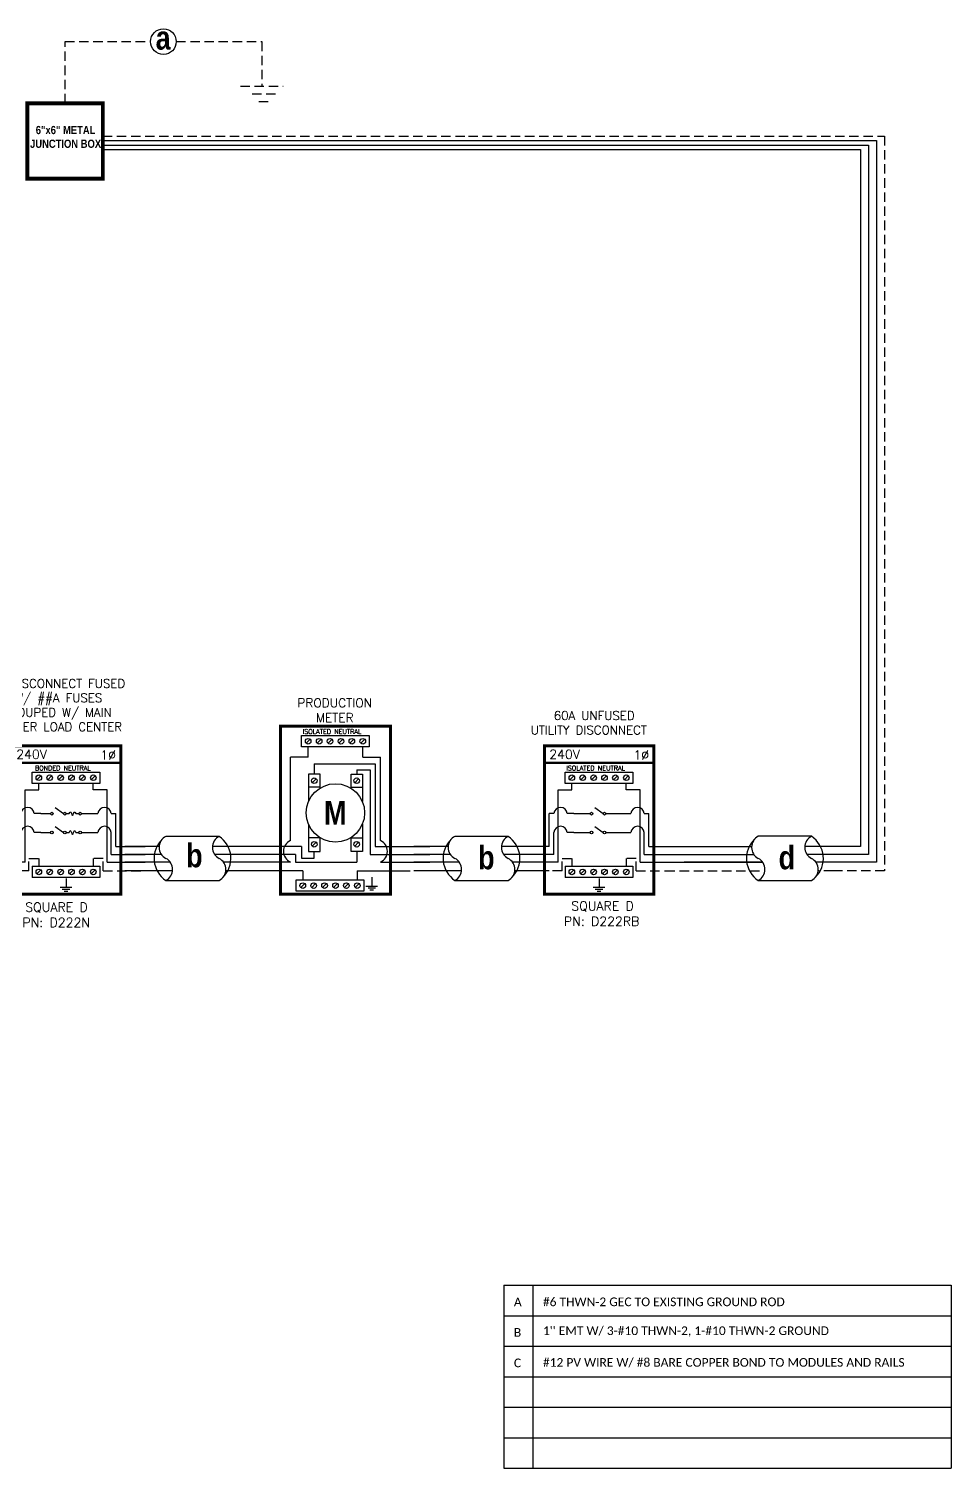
# Model space of a CAD drawing. Header units: feet. Extents: x 21513 to 22293, y 16036 to 16610.
# Drawn here: x 21925 to 22293, y 16036 to 16610 of the extents above; entities that cross this region are included whole.
import ezdxf

# ---------------------------------------------------------------- set-up
doc = ezdxf.new("R2010")
doc.units = ezdxf.units.FT
doc.header["$MEASUREMENT"] = 0
doc.linetypes.add('HIDDEN', pattern=[0.375, 0.25, -0.125])
for name, color, linetype in [('ONE LINE BLOCKS', 7, 'Continuous'), ('TABLES', 7, 'Continuous'), ('TEXT', 7, 'Continuous'), ('Z - TITLEBLOCK TXT', 7, 'Continuous')]:
    doc.layers.add(name, color=color, linetype=linetype)
doc.styles.add('ONE LINE TXT', font='techb___.ttf')
doc.styles.get("Standard").update_dxf_attribs({"font": 'simplex.shx'})

# ---------------------------------------------------------------- blocks, each defined once
blk = doc.blocks.new('*T9')
at = {"linetype": 'ByBlock', "lineweight": -2, "transparency": 16777216}
for p, q in [((0, 0), (178.52, 0)), ((0, 0), (0, -72.97)), ((11.58, 0), (11.58, -72.97)), ((178.52, 0), (178.52, -72.97)), ((0, -12.11), (178.52, -12.11)), ((0, -24.28), (178.52, -24.28)), ((0, -36.46), (178.52, -36.46)), ((0, -48.64), (178.52, -48.64)), ((0, -60.81), (178.52, -60.81)), ((0, -72.97), (178.52, -72.97))]:
    blk.add_line(p, q, dxfattribs=at)
at = {"color": 0, "linetype": 'Continuous', "transparency": 16777216, "char_height": 3.4544, "attachment_point": 7}
for s, insert, width in [('{\\fCalibri|b0|i0|c0;A', (4.06, -8.36), 3.4544), ('{\\fCalibri|b0|i0|c0;#6 THWN-2 GEC TO EXISTING GROUND ROD', (15.65, -8.36), 158.8095), ('{\\fCalibri|b0|i0|c0;B', (4.06, -20.53), 3.4544), ("{\\fCalibri|b0|i0|c0;1'' EMT W/ 3-#10 THWN-2, 1-#10 THWN-2 GROUND", (15.65, -20.53), 158.8095), ('{\\fCalibri|b0|i0|c0;C', (4.06, -32.71), 3.4544), ('{\\fCalibri|b0|i0|c0;#12 PV WIRE W/ #8 BARE COPPER BOND TO MODULES AND RAILS', (15.65, -32.71), 158.8095), ('{\\fCalibri|b0|i0|c0;', (4.06, -44.89), 3.4544), ('{\\fCalibri|b0|i0|c0;', (15.65, -44.89), 158.8095), ('{\\fCalibri|b0|i0|c0;', (4.06, -57.06), 3.4544), ('{\\fCalibri|b0|i0|c0;', (15.65, -57.06), 158.8095), ('{\\fCalibri|b0|i0|c0;', (4.06, -69.22), 3.4544), ('{\\fCalibri|b0|i0|c0;', (15.65, -69.22), 158.8095)]:
    blk.add_mtext(s, dxfattribs=dict(at, insert=insert, width=width))
blk = doc.blocks.new('M_METER PAN')
at = {"color": 253, "linetype": 'Continuous'}
for p, q in [((4.73, 8.02), (4.73, 8.75)), ((8.59, 8.02), (8.59, 8.75)), ((4.73, 8.02), (3.48, 8.02)), ((3.48, 2.14), (3.48, 8.02)), ((8.59, 8.02), (9.84, 8.02)), ((9.84, 2.14), (9.84, 8.02)), ((3.48, 0.61), (0, 0.61)), ((9.84, 0.61), (13.32, 0.61))]:
    blk.add_line(p, q, dxfattribs=at)
at = {"color": 7, "linetype": 'Continuous'}
for p, q in [((5.16, 7.56), (5.16, 6.82)), ((5.16, 7.56), (9.47, 7.56)), ((9.47, 7.56), (9.47, 1.71)), ((4.25, 1.71), (0, 1.71)), ((4.25, 1.71), (4.25, 0.9)), ((5.16, 0.9), (5.16, 1.37)), ((9.47, 1.71), (13.32, 1.71)), ((4.25, 0.9), (5.16, 0.9))]:
    blk.add_line(p, q, dxfattribs=at)
at = {"color": 10, "linetype": 'Continuous'}
for p, q in [((8.16, 7.14), (8.16, 6.82)), ((8.16, 7.14), (9.12, 7.14)), ((9.12, 7.14), (9.12, 1.15)), ((3.83, 1.15), (0, 1.15)), ((3.83, 1.15), (3.83, 0.61)), ((8.16, 1.37), (8.16, 0.61)), ((9.12, 1.15), (13.32, 1.15)), ((3.83, 0.61), (8.16, 0.61))]:
    blk.add_line(p, q, dxfattribs=at)
at = {"color": 1, "linetype": 'Continuous'}
for p, q in [((5.57, 5.9), (4.76, 5.9)), ((7.76, 5.9), (8.56, 5.9)), ((5.57, 2.33), (4.76, 2.33)), ((7.76, 2.33), (8.56, 2.33))]:
    blk.add_line(p, q, dxfattribs=at)
at = {"color": 253, "linetype": 'Continuous'}
for centre, start, end in [((3.82, 1.37), 113.9997, 246.0003), ((9.5, 1.37), 293.9997, 66.0003)]:
    blk.add_arc(centre, 0.835, start, end, dxfattribs=at)
at = {"layer": 'ONE LINE BLOCKS', "lineweight": 50, "const_width": 0.21}
blk.add_lwpolyline([(2.77, -1.65), (2.77, 10.22), (10.55, 10.22), (10.55, -1.65)], close=True, dxfattribs=at)
at = {"layer": 'TEXT', "color": 92, "linetype": 'HIDDEN', "ltscale": 15}
for p, q in [((4.35, 0), (0, 0)), ((4.35, 0), (4.35, -0.65)), ((8.2, 0), (8.2, -0.65)), ((8.2, 0), (13.32, 0))]:
    blk.add_line(p, q, dxfattribs=at)
at = {"layer": 'TEXT', "color": 92, "linetype": 'Continuous', "flags": 128}
for points in [[(9.23, -0.46), (9.23, -1.08)], [(8.81, -1.08), (9.64, -1.08)], [(9.5, -1.23), (8.96, -1.23)], [(9.35, -1.38), (9.1, -1.38)]]:
    blk.add_lwpolyline(points, dxfattribs=at)
at = {"layer": 'TEXT', "linetype": 'Continuous'}
blk.add_circle((6.66, 4.09), 2.06, dxfattribs=at)
at = {"layer": 'Z - TITLEBLOCK TXT', "color": 1, "linetype": 'Continuous'}
for p, q in [((4.27, 8.75), (4.27, 9.55)), ((4.27, 9.55), (9.05, 9.55)), ((9.05, 9.55), (9.05, 8.75)), ((9.05, 8.75), (4.27, 8.75)), ((4.76, 6.82), (4.76, 4.89)), ((5.57, 6.82), (4.76, 6.82)), ((5.57, 5.84), (5.57, 6.82)), ((7.76, 5.84), (7.76, 6.82)), ((7.76, 6.82), (8.56, 6.82)), ((8.56, 6.82), (8.56, 4.89)), ((4.76, 3.3), (4.76, 1.37)), ((8.56, 3.3), (8.56, 1.37)), ((5.57, 1.37), (5.57, 2.35)), ((7.76, 1.37), (7.76, 2.35)), ((4.76, 1.37), (5.57, 1.37)), ((8.56, 1.37), (7.76, 1.37)), ((3.89, -1.45), (3.89, -0.65)), ((3.89, -0.65), (8.66, -0.65)), ((8.66, -0.65), (8.66, -1.45)), ((8.66, -1.45), (3.89, -1.45))]:
    blk.add_line(p, q, dxfattribs=at)
at = {"layer": 'Z - TITLEBLOCK TXT', "color": 4, "linetype": 'Continuous'}
for p, q in [((4.87, 9.29), (4.6, 9.01)), ((5.64, 9.29), (5.37, 9.01)), ((6.42, 9.29), (6.14, 9.01)), ((7.19, 9.29), (6.91, 9.01)), ((7.96, 9.29), (7.68, 9.01)), ((8.73, 9.29), (8.45, 9.01)), ((5.3, 6.5), (5.02, 6.22)), ((8.3, 6.5), (8.02, 6.22)), ((5.3, 2.01), (5.02, 1.73)), ((8.3, 2.01), (8.02, 1.73)), ((4.49, -0.91), (4.21, -1.19)), ((5.26, -0.91), (4.98, -1.19)), ((6.03, -0.91), (5.75, -1.19)), ((6.8, -0.91), (6.52, -1.19)), ((7.57, -0.91), (7.29, -1.19)), ((8.34, -0.91), (8.06, -1.19))]:
    blk.add_line(p, q, dxfattribs=at)
for centre in [(4.73, 9.15), (5.51, 9.15), (6.28, 9.15), (7.05, 9.15), (7.82, 9.15), (8.59, 9.15), (5.16, 6.36), (8.16, 6.36), (5.16, 1.87), (8.16, 1.87), (4.35, -1.05), (5.12, -1.05), (5.89, -1.05), (6.66, -1.05), (7.43, -1.05), (8.2, -1.05)]:
    blk.add_circle(centre, 0.197, dxfattribs=at)
at = {"layer": 'TABLES', "color": 4, "linetype": 'Continuous'}
blk.add_text('ISOLATED NEUTRAL', height=0.3321, dxfattribs=at).set_placement((4.34, 9.67))
at = {"layer": 'TEXT', "color": 1, "insert": (6.61, 11.34), "char_height": 0.6278, "attachment_point": 5}
blk.add_mtext_dynamic_manual_height_columns('PRODUCTION METER', width=1.3203, gutter_width=7.17, heights=[0], dxfattribs=at)
at = {"layer": 'Z - TITLEBLOCK TXT', "color": 253, "linetype": 'Continuous', "style": 'ONE LINE TXT'}
blk.add_text('M', height=1.66, dxfattribs=at).set_placement((5.85, 3.26))
blk = doc.blocks.new('*U11')
at = {"color": 0}
blk.add_blockref('M_METER PAN', (0, 0), dxfattribs=at)
blk = doc.blocks.new('M_MAIN DISCO')
at = {"color": 253, "linetype": 'Continuous'}
for p, q in [((-42.47, 32.21), (-42.47, 34.82)), ((-20.72, 32.21), (-20.72, 34.82)), ((-47.96, 3.45), (-47.96, 32.21)), ((-47.96, 32.21), (-42.47, 32.21)), ((-15.23, 32.21), (-20.72, 32.21)), ((-15.23, 3.45), (-15.23, 32.21)), ((-47.96, 3.45), (-63.19, 3.45)), ((-15.23, 3.45), (0, 3.45))]:
    blk.add_line(p, q, dxfattribs=at)
at = {"color": 7, "linetype": 'Continuous'}
for p, q in [((-51.46, 9.66), (-51.46, 22.77)), ((-49.6, 22.77), (-51.46, 22.77)), ((-41.69, 22.77), (-44.32, 22.77)), ((-21.5, 22.77), (-18.87, 22.77)), ((-13.59, 22.77), (-11.73, 22.77)), ((-11.73, 9.66), (-11.73, 22.77)), ((-51.46, 9.66), (-63.19, 9.66)), ((-11.73, 9.66), (0, 9.66))]:
    blk.add_line(p, q, dxfattribs=at)
at = {"color": 1, "linetype": 'Continuous'}
for p, q in [((-31.53, 22.77), (-30.29, 22.77)), ((-27.74, 22.77), (-26.5, 22.77)), ((-31.53, 15.24), (-30.29, 15.24)), ((-27.74, 15.24), (-26.5, 15.24))]:
    blk.add_line(p, q, dxfattribs=at)
at = {"color": 10, "linetype": 'Continuous'}
for p, q in [((-49.6, 6.49), (-49.6, 15.24)), ((-41.69, 15.24), (-44.32, 15.24)), ((-21.5, 15.24), (-18.87, 15.24)), ((-13.59, 6.49), (-13.59, 15.24)), ((-49.6, 6.49), (-63.19, 6.49)), ((-13.59, 6.49), (0, 6.49))]:
    blk.add_line(p, q, dxfattribs=at)
at = {"color": 7, "linetype": 'Continuous'}
for centre in [(-46.96, 22.62), (-16.23, 22.62)]:
    blk.add_arc(centre, 2.64, 3.28193, 176.71807, dxfattribs=at)
at = {"color": 10, "linetype": 'Continuous'}
for centre in [(-46.96, 15.08), (-16.23, 15.08)]:
    blk.add_arc(centre, 2.64, 3.28193, 176.71807, dxfattribs=at)
at = {"color": 1, "linetype": 'Continuous'}
for points in [[(-30.29, 22.77), (-29.92, 23.53), (-29.02, 22.01), (-28.19, 23.53), (-27.74, 22.77)], [(-30.29, 15.24), (-29.92, 16), (-29.02, 14.47), (-28.19, 16), (-27.74, 15.24)]]:
    blk.add_spline(points, degree=3, dxfattribs=at)
at = {"layer": 'ONE LINE BLOCKS', "lineweight": 50}
blk.add_line((-53.41, 43.1), (-9.8, 43.1), dxfattribs=at)
at = {"layer": 'ONE LINE BLOCKS', "lineweight": 50, "const_width": 1.19}
blk.add_lwpolyline([(-53.41, -9.3), (-53.41, 49.88), (-9.8, 49.88), (-9.8, -9.3)], close=True, dxfattribs=at)
at = {"layer": 'TEXT', "color": 92, "linetype": 'HIDDEN', "ltscale": 15}
for p, q in [((-46.38, 0), (-63.19, 0)), ((-46.38, 0), (-46.38, 4.94)), ((-46.38, 4.94), (-42.47, 4.94)), ((-42.47, 4.94), (-42.47, 1.8)), ((-16.81, 4.94), (-20.72, 4.94)), ((-20.72, 4.94), (-20.72, 1.8)), ((-16.81, 0), (-16.81, 4.94)), ((-16.81, 0), (0, 0))]:
    blk.add_line(p, q, dxfattribs=at)
at = {"layer": 'TEXT', "color": 92, "linetype": 'Continuous', "flags": 128}
for points in [[(-31.59, -3.07), (-31.6, -6.57)], [(-33.94, -6.57), (-29.25, -6.57)], [(-30.07, -7.44), (-33.13, -7.44)], [(-30.88, -8.3), (-32.31, -8.3)]]:
    blk.add_lwpolyline(points, dxfattribs=at)
at = {"layer": 'Z - TITLEBLOCK TXT', "color": 1, "linetype": 'Continuous'}
for p, q in [((-45.07, 34.82), (-45.07, 39.36)), ((-45.07, 39.36), (-18.12, 39.36)), ((-18.12, 34.82), (-45.07, 34.82)), ((-18.12, 39.36), (-18.12, 34.82)), ((-35.88, 25.22), (-32.61, 22.78)), ((-41.69, 22.77), (-37.77, 22.77)), ((-35.88, 17.69), (-32.61, 15.24)), ((-25.42, 22.77), (-21.5, 22.77)), ((-41.69, 15.24), (-37.77, 15.24)), ((-25.42, 15.23), (-21.5, 15.23)), ((-45.07, 1.8), (-18.12, 1.8)), ((-45.07, 1.8), (-45.07, -2.74)), ((-18.12, 1.8), (-18.12, -2.74)), ((-18.12, -2.74), (-45.07, -2.74))]:
    blk.add_line(p, q, dxfattribs=at)
at = {"layer": 'Z - TITLEBLOCK TXT', "color": 4, "linetype": 'Continuous'}
for p, q in [((-41.69, 37.87), (-43.26, 36.3)), ((-37.34, 37.87), (-38.91, 36.3)), ((-32.98, 37.87), (-34.56, 36.3)), ((-28.63, 37.87), (-30.21, 36.3)), ((-24.28, 37.87), (-25.86, 36.3)), ((-19.93, 37.87), (-21.51, 36.3)), ((-41.69, 0.32), (-43.26, -1.26)), ((-37.34, 0.32), (-38.91, -1.26)), ((-32.98, 0.32), (-34.56, -1.26)), ((-28.63, 0.32), (-30.21, -1.26)), ((-24.28, 0.32), (-25.86, -1.26)), ((-19.93, 0.32), (-21.51, -1.26))]:
    blk.add_line(p, q, dxfattribs=at)
for centre in [(-42.47, 37.09), (-38.12, 37.09), (-33.77, 37.09), (-29.42, 37.09), (-25.07, 37.09), (-20.72, 37.09), (-42.47, -0.47), (-38.12, -0.47), (-33.77, -0.47), (-29.42, -0.47), (-25.07, -0.47), (-20.72, -0.47)]:
    blk.add_circle(centre, 1.11, dxfattribs=at)
at = {"layer": 'Z - TITLEBLOCK TXT', "color": 1, "linetype": 'Continuous'}
for centre in [(-37.23, 22.77), (-32.07, 22.77), (-25.96, 22.77), (-37.23, 15.24), (-32.07, 15.24), (-25.96, 15.23)]:
    blk.add_circle(centre, 0.541, dxfattribs=at)
at = {"layer": 'TABLES', "color": 4, "linetype": 'Continuous'}
blk.add_text('BONDED NEUTRAL', height=1.8743, dxfattribs=at).set_placement((-43.99, 40.01))
at = {"layer": 'TEXT', "color": 1}
for s, width, gutter_width, heights, insert, char_height, attachment_point in [('\\A1;\\pi4.1167;60A DISCONNECT FUSED \\P\\pi16.454;W/ ##A FUSES\\P\\pi11.355;GROUPED W/ MAIN \\P\\pi4.9392;BREAKER LOAD CENTER', 71.8931, 92.23, [24.13], (-68.68, 76.43), 3.4544, 1), ('240V', 0.1481, 0.75, [0], (-45.35, 46.44), 3.658, 5), ('1∅', 0.1481, 0.75, [0], (-14.78, 46.14), 3.658, 5), ('\\A1;\\pi3.6942,t21.982;SQUARE D\\P\\pi2.5621,t20.85;PN: D222N', 35.0816, 28.88, [13.54], (-51.57, -12.71), 3.6576, 1)]:
    blk.add_mtext_dynamic_manual_height_columns(s, width=width, gutter_width=gutter_width, heights=heights, dxfattribs=dict(at, insert=insert, char_height=char_height, attachment_point=attachment_point))
blk = doc.blocks.new('*U6')
at = {"color": 7, "linetype": 'Continuous'}
for p, q in [((6.67, 2.43), (2.91, 2.43)), ((2.44, 1.71), (0, 1.71)), ((9.57, 1.71), (6.2, 1.71)), ((2.91, -0.69), (6.67, -0.69))]:
    blk.add_line(p, q, dxfattribs=at)
at = {"color": 10, "linetype": 'Continuous'}
for p, q in [((2.59, 1.15), (0, 1.15)), ((9.57, 1.15), (6.35, 1.15))]:
    blk.add_line(p, q, dxfattribs=at)
at = {"color": 253, "linetype": 'Continuous'}
for p, q in [((3.21, 0.61), (0, 0.61)), ((9.57, 0.61), (6.97, 0.61))]:
    blk.add_line(p, q, dxfattribs=at)
at = {"color": 7, "linetype": 'Continuous'}
for centre, start, end in [((3.94, 0.87), 133.9732, 236.4265), ((5.63, 0.87), 313.9732, 56.4265)]:
    blk.add_arc(centre, 1.87, start, end, dxfattribs=at)
at = {"layer": 'TEXT', "color": 92, "linetype": 'HIDDEN', "ltscale": 15}
for p, q in [((3.37, 0), (0, 0)), ((9.57, 0), (7.14, 0))]:
    blk.add_line(p, q, dxfattribs=at)
at = {"layer": 'Z - TITLEBLOCK TXT', "linetype": 'Continuous'}
for centre, start, end in [((3.31, 1.65), 117.6639, 242.3361), ((7.08, 1.65), 117.6639, 242.3361), ((2.5, 0.09), 297.6639, 62.3361), ((6.26, 0.09), 297.6639, 62.3361)]:
    blk.add_arc(centre, 0.882, start, end, dxfattribs=at)
blk = doc.blocks.new('M_UTILITY DISCONNECT')
at = {"color": 253, "linetype": 'Continuous'}
for p, q in [((-42.47, 32.21), (-42.47, 34.82)), ((-20.72, 32.21), (-20.72, 34.82)), ((-47.96, 3.45), (-47.96, 32.21)), ((-47.96, 32.21), (-42.47, 32.21)), ((-15.23, 32.21), (-20.72, 32.21)), ((-15.23, 3.45), (-15.23, 32.21)), ((-47.96, 3.45), (-63.19, 3.45)), ((-15.23, 3.45), (0, 3.45))]:
    blk.add_line(p, q, dxfattribs=at)
at = {"color": 7, "linetype": 'Continuous'}
for p, q in [((-51.46, 9.66), (-51.46, 22.77)), ((-49.6, 22.77), (-51.46, 22.77)), ((-41.69, 22.77), (-44.32, 22.77)), ((-21.5, 22.77), (-18.87, 22.77)), ((-13.59, 22.77), (-11.73, 22.77)), ((-11.73, 9.66), (-11.73, 22.77)), ((-51.46, 9.66), (-63.19, 9.66)), ((-11.73, 9.66), (0, 9.66))]:
    blk.add_line(p, q, dxfattribs=at)
at = {"color": 10, "linetype": 'Continuous'}
for p, q in [((-49.6, 6.49), (-49.6, 15.24)), ((-41.69, 15.24), (-44.32, 15.24)), ((-21.5, 15.24), (-18.87, 15.24)), ((-13.59, 6.49), (-13.59, 15.24)), ((-49.6, 6.49), (-63.19, 6.49)), ((-13.59, 6.49), (0, 6.49))]:
    blk.add_line(p, q, dxfattribs=at)
at = {"color": 7, "linetype": 'Continuous'}
for centre in [(-46.96, 22.62), (-16.23, 22.62)]:
    blk.add_arc(centre, 2.64, 3.28193, 176.71807, dxfattribs=at)
at = {"color": 10, "linetype": 'Continuous'}
for centre in [(-46.96, 15.08), (-16.23, 15.08)]:
    blk.add_arc(centre, 2.64, 3.28193, 176.71807, dxfattribs=at)
at = {"layer": 'ONE LINE BLOCKS', "lineweight": 50}
blk.add_line((-53.41, 43.1), (-9.8, 43.1), dxfattribs=at)
at = {"layer": 'ONE LINE BLOCKS', "lineweight": 50, "const_width": 1.19}
blk.add_lwpolyline([(-53.41, -9.3), (-53.41, 49.88), (-9.8, 49.88), (-9.8, -9.3)], close=True, dxfattribs=at)
at = {"layer": 'TEXT', "color": 92, "linetype": 'HIDDEN', "ltscale": 15}
for p, q in [((-46.38, 0), (-63.19, 0)), ((-46.38, 0), (-46.38, 4.94)), ((-46.38, 4.94), (-42.47, 4.94)), ((-42.47, 4.94), (-42.47, 1.8)), ((-16.81, 4.94), (-20.72, 4.94)), ((-20.72, 4.94), (-20.72, 1.8)), ((-16.81, 0), (-16.81, 4.94)), ((-16.81, 0), (0, 0))]:
    blk.add_line(p, q, dxfattribs=at)
at = {"layer": 'TEXT', "color": 92, "linetype": 'Continuous', "flags": 128}
for points in [[(-31.59, -3.07), (-31.6, -6.57)], [(-33.94, -6.57), (-29.25, -6.57)], [(-30.07, -7.44), (-33.13, -7.44)], [(-30.88, -8.3), (-32.31, -8.3)]]:
    blk.add_lwpolyline(points, dxfattribs=at)
at = {"layer": 'Z - TITLEBLOCK TXT', "color": 1, "linetype": 'Continuous'}
for p, q in [((-45.07, 34.82), (-45.07, 39.36)), ((-45.07, 39.36), (-18.12, 39.36)), ((-18.12, 34.82), (-45.07, 34.82)), ((-18.12, 39.36), (-18.12, 34.82)), ((-33.23, 25.22), (-29.96, 22.78)), ((-41.69, 22.77), (-35.12, 22.77)), ((-33.23, 17.69), (-29.96, 15.24)), ((-28.88, 22.77), (-21.5, 22.77)), ((-41.69, 15.24), (-35.12, 15.24)), ((-28.88, 15.24), (-21.5, 15.23)), ((-45.07, 1.8), (-18.12, 1.8)), ((-45.07, 1.8), (-45.07, -2.74)), ((-18.12, 1.8), (-18.12, -2.74)), ((-18.12, -2.74), (-45.07, -2.74))]:
    blk.add_line(p, q, dxfattribs=at)
at = {"layer": 'Z - TITLEBLOCK TXT', "color": 4, "linetype": 'Continuous'}
for p, q in [((-41.69, 37.87), (-43.26, 36.3)), ((-37.34, 37.87), (-38.91, 36.3)), ((-32.98, 37.87), (-34.56, 36.3)), ((-28.63, 37.87), (-30.21, 36.3)), ((-24.28, 37.87), (-25.86, 36.3)), ((-19.93, 37.87), (-21.51, 36.3)), ((-41.69, 0.32), (-43.26, -1.26)), ((-37.34, 0.32), (-38.91, -1.26)), ((-32.98, 0.32), (-34.56, -1.26)), ((-28.63, 0.32), (-30.21, -1.26)), ((-24.28, 0.32), (-25.86, -1.26)), ((-19.93, 0.32), (-21.51, -1.26))]:
    blk.add_line(p, q, dxfattribs=at)
for centre in [(-42.47, 37.09), (-38.12, 37.09), (-33.77, 37.09), (-29.42, 37.09), (-25.07, 37.09), (-20.72, 37.09), (-42.47, -0.47), (-38.12, -0.47), (-33.77, -0.47), (-29.42, -0.47), (-25.07, -0.47), (-20.72, -0.47)]:
    blk.add_circle(centre, 1.11, dxfattribs=at)
at = {"layer": 'Z - TITLEBLOCK TXT', "color": 1, "linetype": 'Continuous'}
for centre in [(-34.58, 22.77), (-29.42, 22.77), (-34.58, 15.24), (-29.42, 15.24)]:
    blk.add_circle(centre, 0.541, dxfattribs=at)
at = {"layer": 'TABLES', "color": 4, "linetype": 'Continuous'}
blk.add_text('ISOLATED NEUTRAL', height=1.8743, dxfattribs=at).set_placement((-44.71, 40.01))
at = {"layer": 'TEXT', "color": 1}
for s, width, gutter_width, heights, insert, char_height, attachment_point in [('\\A1;\\pi12.968; 60A UNFUSED \\P\\pi6.1418;UTILITY DISCONNECT', 64.922, 0, [82.18], (-65.01, 63.62), 3.4544, 1), ('240V', 0.1481, 0.75, [0], (-45.35, 46.44), 3.658, 5), ('1∅', 0.1481, 0.75, [0], (-14.78, 46.14), 3.658, 5), ('\\A1;\\pi11.999,t30.287;SQUARE D\\P\\pi9.0377,t27.326;PN: D222RB', 51.6906, 0.203, [45.94], (-54.67, -12.23), 3.6576, 1)]:
    blk.add_mtext_dynamic_manual_height_columns(s, width=width, gutter_width=gutter_width, heights=heights, dxfattribs=dict(at, insert=insert, char_height=char_height, attachment_point=attachment_point))

msp = doc.modelspace()

# ---------------------------------------------------------------- linework, layer by layer
at = {"color": 253, "linetype": 'Continuous'}
for p, q in [((21954.28, 16565.33), (22101.9, 16565.33)), ((22101.9, 16565.33), (22262.95, 16565.33)), ((22262.95, 16565.33), (22262.95, 16277.5)), ((22180.33, 16277.5), (22217.46, 16277.5)), ((22217.46, 16277.5), (22186.18, 16277.5)), ((22247.12, 16277.5), (22238.7, 16277.5)), ((22262.95, 16277.5), (22247.12, 16277.5))]:
    msp.add_line(p, q, dxfattribs=at)
at = {"color": 10, "linetype": 'Continuous'}
for p, q in [((21954.28, 16563.53), (22104.02, 16563.53)), ((22104.02, 16563.53), (22259.73, 16563.53)), ((22259.73, 16563.53), (22259.73, 16280.54)), ((22181.98, 16280.54), (22213.98, 16280.54)), ((22247.12, 16280.54), (22235.22, 16280.54)), ((22259.73, 16280.54), (22247.12, 16280.54))]:
    msp.add_line(p, q, dxfattribs=at)
at = {"linetype": 'Continuous'}
for p, q in [((21954.28, 16561.73), (22104.77, 16561.73)), ((22104.77, 16561.73), (22256.51, 16561.73)), ((22256.51, 16561.73), (22256.51, 16283.71))]:
    msp.add_line(p, q, dxfattribs=at)
at = {"color": 7, "linetype": 'Continuous'}
for p, q in [((22236.99, 16287.79), (22215.75, 16287.79)), ((22183.84, 16283.71), (22213.1, 16283.71)), ((22247.12, 16283.71), (22234.34, 16283.71)), ((22256.51, 16283.71), (22247.12, 16283.71)), ((22215.75, 16270.16), (22236.99, 16270.16))]:
    msp.add_line(p, q, dxfattribs=at)
msp.add_circle((21978.46, 16604.8), 5.11, dxfattribs=at)
for centre, start, end in [((22221.6, 16278.97), 133.97324, 236.42648), ((22231.14, 16278.97), 313.97324, 56.42648)]:
    msp.add_arc(centre, 10.58, start, end, dxfattribs=at)
at = {"layer": 'ONE LINE BLOCKS', "lineweight": 50, "const_width": 1.53}
msp.add_lwpolyline([(21954.28, 16550.11), (21924.18, 16550.11), (21924.18, 16580.21), (21954.28, 16580.21)], close=True, dxfattribs=at)
at = {"layer": 'TEXT', "color": 92, "linetype": 'HIDDEN', "ltscale": 15}
for p, q in [((21939.23, 16580.21), (21939.23, 16604.8)), ((21939.23, 16604.8), (21973.34, 16604.8)), ((21983.57, 16604.8), (22017.68, 16604.8)), ((22017.68, 16604.8), (22017.68, 16587.01)), ((21954.28, 16567.14), (22100.17, 16567.14)), ((22100.17, 16567.14), (22266.17, 16567.14)), ((22266.17, 16567.14), (22266.17, 16274.05)), ((22178.76, 16274.05), (22218.39, 16274.05)), ((22245.7, 16274.05), (22239.63, 16274.05)), ((22266.17, 16274.05), (22245.7, 16274.05))]:
    msp.add_line(p, q, dxfattribs=at)
at = {"layer": 'TEXT', "color": 92, "linetype": 'HIDDEN', "ltscale": 15, "flags": 128}
for points in [[(22009.2, 16587.01), (22026.16, 16587.01)], [(22023.22, 16583.87), (22012.14, 16583.87)], [(22020.28, 16580.73), (22015.08, 16580.73)]]:
    msp.add_lwpolyline(points, dxfattribs=at)
at = {"layer": 'Z - TITLEBLOCK TXT', "linetype": 'Continuous'}
for centre, start, end in [((22218.06, 16283.38), 117.66392, 242.33608), ((22239.31, 16283.38), 117.66392, 242.33608), ((22213.44, 16274.57), 297.66392, 62.33608), ((22234.68, 16274.57), 297.66392, 62.33608)]:
    msp.add_arc(centre, 4.98, start, end, dxfattribs=at)

# ---------------------------------------------------------------- block references
for name, p in [('M_MAIN DISCO', (21971.2, 16274.05)), ('*T9', (22114.2, 16108.67))]:
    msp.add_blockref(name, p)
at = {"color": 155, "true_color": 0x647190, "xscale": 5.644441731736358, "yscale": 5.644441731736358, "zscale": 5.644441731736358}
for name, p in [('*U11', (22009.49, 16274.05)), ('*U6', (21963.03, 16274.05)), ('*U6', (22078.33, 16274.05))]:
    msp.add_blockref(name, p, dxfattribs=at)
at = {"color": 7}
msp.add_blockref('M_UTILITY DISCONNECT', (22183.84, 16274.05), dxfattribs=at)

# ---------------------------------------------------------------- texts
at = {"layer": 'ONE LINE BLOCKS', "color": 1, "linetype": 'Continuous', "insert": (21939.42, 16571.16), "char_height": 3.2756, "width": 28.3929, "attachment_point": 2, "style": 'ONE LINE TXT'}
msp.add_mtext('6"x6" METAL JUNCTION BOX  ', dxfattribs=at)
at = {"layer": 'Z - TITLEBLOCK TXT', "color": 1, "linetype": 'Continuous', "char_height": 9.3833, "attachment_point": 1, "style": 'ONE LINE TXT'}
for s, insert in [('{\\W1;\\C256;a}', (21975.36, 16610.99)), ('{\\W1;\\C256;b}', (21987.51, 16284.82)), ('{\\W1;\\C256;b}', (22103.99, 16284.01)), ('{\\W1;\\C256;d}', (22223.87, 16284.01))]:
    msp.add_mtext_dynamic_manual_height_columns(s, width=0.1385, gutter_width=2.13, heights=[0], dxfattribs=dict(at, insert=insert))

doc.saveas('drawing.dxf')
